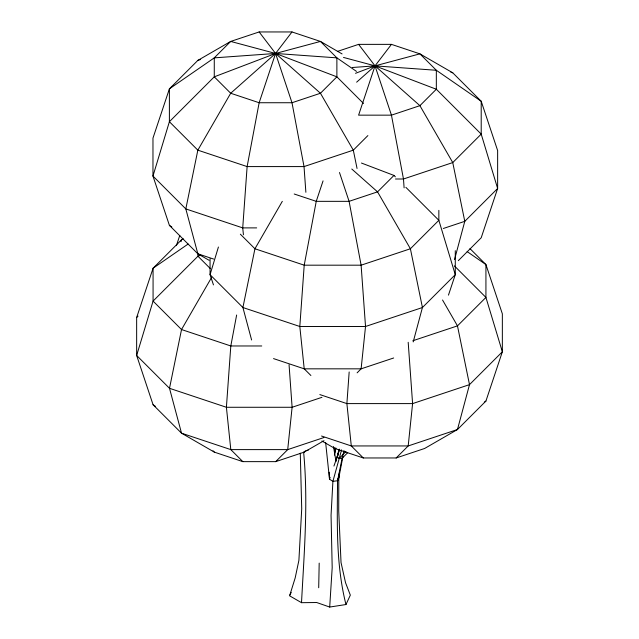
<?xml version="1.0" encoding="UTF-8"?>
<svg xmlns="http://www.w3.org/2000/svg" width="639" height="639" viewBox="0 0 639 639"><rect width="100%" height="100%" fill="white"/><g stroke="black" fill="none" stroke-linecap="round" stroke-linejoin="round"><path stroke-width="0.96" d="M339.325 473.06L338.79 477.956L338.718 510.833L341.034 562.536L345.539 582.72L350.332 595.141L345.971 604.534L329.7 607.05L316.696 602.521L301.512 602.689L289.603 595.812L295.178 577.928L298.9 560.339L301.72 508.844L300.282 453.195M337.815 478.755L337.544 480.736C337.232 522.071 335.755 564.133 345.971 604.534M318.701 587.736L319.188 563.119M301.512 602.689C304.164 552.519 308.389 502.302 303.613 452.061M349.166 371.962L346.889 403.6L351.29 445.942L363.319 457.963L396.172 457.963L424.623 448.482L457.476 429.512L485.928 401.06L502.35 351.785L502.35 313.845L485.928 264.57L469.969 248.603M329.7 607.05L332.192 567.648L331.058 515.25L332.903 481.359L341.585 449.864M335.068 451.845L335.763 447.907M337.408 457.165L338.854 449.417M236.638 315.011L230.807 345.971L226.406 407.275L230.807 449.608L242.828 461.638L275.681 461.638L304.132 452.148L324.021 440.67M337.544 480.736L338.79 477.956L342.983 456.254L342.113 458.283L337.544 480.736L332.903 481.359L329.508 479.202L325.626 442.468M334.445 455.056L335.818 448.298M339.469 449.137L337.112 456.653L339.149 458.467L342.113 458.283L344.014 450.623M181.013 241.694L181.524 239.785L183.257 238.786M413.209 341.897L422.427 307.527L410.398 248.763L377.545 191.86L351.793 169.023M454.545 259.53L464.785 221.334L452.755 162.57L419.903 105.667L375.021 65.873L358.599 44.363L337.488 51.4M218.418 247.013L210.055 274.674L213.466 284.898M335.787 461.262L339.421 449.992M242.828 461.638L214.377 452.148L181.524 433.186L153.072 404.735L136.65 355.452L136.65 317.519L153.072 268.236L181.524 239.785M176.38 245.648L179.791 235.424M323.062 180.885L316.241 201.341L304.212 265.185L299.811 326.489L304.212 368.831L310.897 375.508M448.458 295.13L455.28 274.674L455.28 250.712M330.147 477.325L329.508 479.202L329.189 472.229M333.941 466.047L337.983 454.625M289.994 594.957L291.184 592.393M211.389 277.813L181.524 329.54L169.503 388.304L181.524 433.186L230.807 449.608L287.71 449.608L323.973 437.523M282.31 201.341L254.937 248.763L242.908 307.527L251.606 339.988M342.065 53.916L320.451 41.431L291.999 31.95L275.577 53.46L230.695 93.254L197.842 150.157L185.821 208.921L197.842 253.803L209.081 260.289M458.307 260.664L481.207 237.764L497.637 188.481L497.637 150.548L481.207 101.266L452.755 72.814L419.903 53.852L391.451 44.363L375.021 65.873L356.634 82.183M339.149 458.467L345.971 451.525M342.113 458.283L347.688 452.692M291.999 31.95L259.146 31.95L230.695 41.431L197.842 60.401L169.391 88.853L152.969 138.136L152.969 176.068L169.391 225.351L197.842 253.803L213.65 259.067M136.65 317.519L138.048 316.121M367.88 135.588L353.303 150.157L304.028 166.587L247.125 166.587L197.842 150.157L169.391 121.706L169.391 88.853L214.273 57.861L230.695 41.431L275.577 53.46L336.881 76.832L363.527 103.478M395.373 176.835L393.975 175.429L377.545 191.86L349.094 201.341L316.241 201.341L294.212 194M357.113 372.841L361.115 368.831L393.664 357.984M275.681 461.638L287.71 449.608L292.111 407.275L289.06 364.757M304.132 452.148L305.506 450.783M396.172 457.963L408.193 445.942L457.476 429.512L469.497 384.638L457.476 325.874L442.539 300.003M188.162 244.01L153.072 268.236L153.072 301.089L136.65 355.452L169.503 388.304L226.406 407.275L292.111 407.275L321.96 397.322M484.298 402.187L485.928 401.06M355.516 73.309L375.021 65.873L419.903 53.852L436.333 70.274L481.207 101.266L481.207 134.118L497.637 188.481L464.785 221.334L443.322 228.49M200.734 255.153L197.954 256.215L153.072 301.089L181.524 329.54L230.807 345.971L261.75 345.971M197.842 60.401L200.63 59.475M412.842 340.747L457.476 325.874L485.928 297.423L485.928 264.57L467.157 251.606M306.353 450.543L308.206 450.199M352.281 67.502L375.021 65.873L436.333 70.274L436.333 89.244L481.207 134.118L452.755 162.57L403.473 179L395.493 179M358.599 44.363L391.451 44.363M256.662 227.891L242.724 227.891L185.821 208.921L152.969 176.068L169.391 121.706L214.273 76.832L275.577 53.46L320.451 41.431L336.881 57.861L356.466 71.384M343.51 57.43L375.021 65.873L436.333 89.244L419.903 105.667L391.451 115.156L358.599 115.156L375.021 65.873L391.451 115.156L403.473 179L404.112 187.898M450.894 72.199L452.755 72.814M273.532 358.599L304.212 368.831L361.115 368.831L365.524 326.489L361.115 265.185L349.094 201.341L339.485 172.514M319.835 394.582L346.889 403.6L412.594 403.6L469.497 384.638L502.35 351.785L485.928 297.423L454.369 265.864M321.537 436.022L351.29 445.942L408.193 445.942L412.594 403.6L408.193 342.296M363.319 457.963L334.868 448.482L321.896 440.998M361.458 163.041L393.975 175.429M169.391 225.351L171.843 227.037M153.072 404.735L155.525 406.42M405.893 187.355L438.849 220.311L455.28 274.674L422.427 307.527L365.524 326.489L299.811 326.489L242.908 307.527L210.055 274.674L210.055 258.699M240.36 234.186L254.937 248.763L304.212 265.185L361.115 265.185L410.398 248.763L438.849 220.311L438.849 210.351M210.271 268.532L197.954 256.215L197.954 253.22M213.011 450.783L214.377 452.148M259.146 31.95L275.577 53.46L320.451 93.254L353.303 150.157L357.049 168.464M333.494 446.541L335.978 461.262M338.462 475.991L338.79 477.956M243.435 234.785L242.724 227.891L247.125 166.587L259.146 102.735L275.577 53.46L336.881 57.861L336.881 76.832L320.451 93.254L291.999 102.735L259.146 102.735L230.695 93.254L214.273 76.832L214.273 57.861L275.577 53.46L291.999 102.735L304.028 166.587L305.873 192.291M334.636 447.899L334.772 452.883"/></g></svg>
